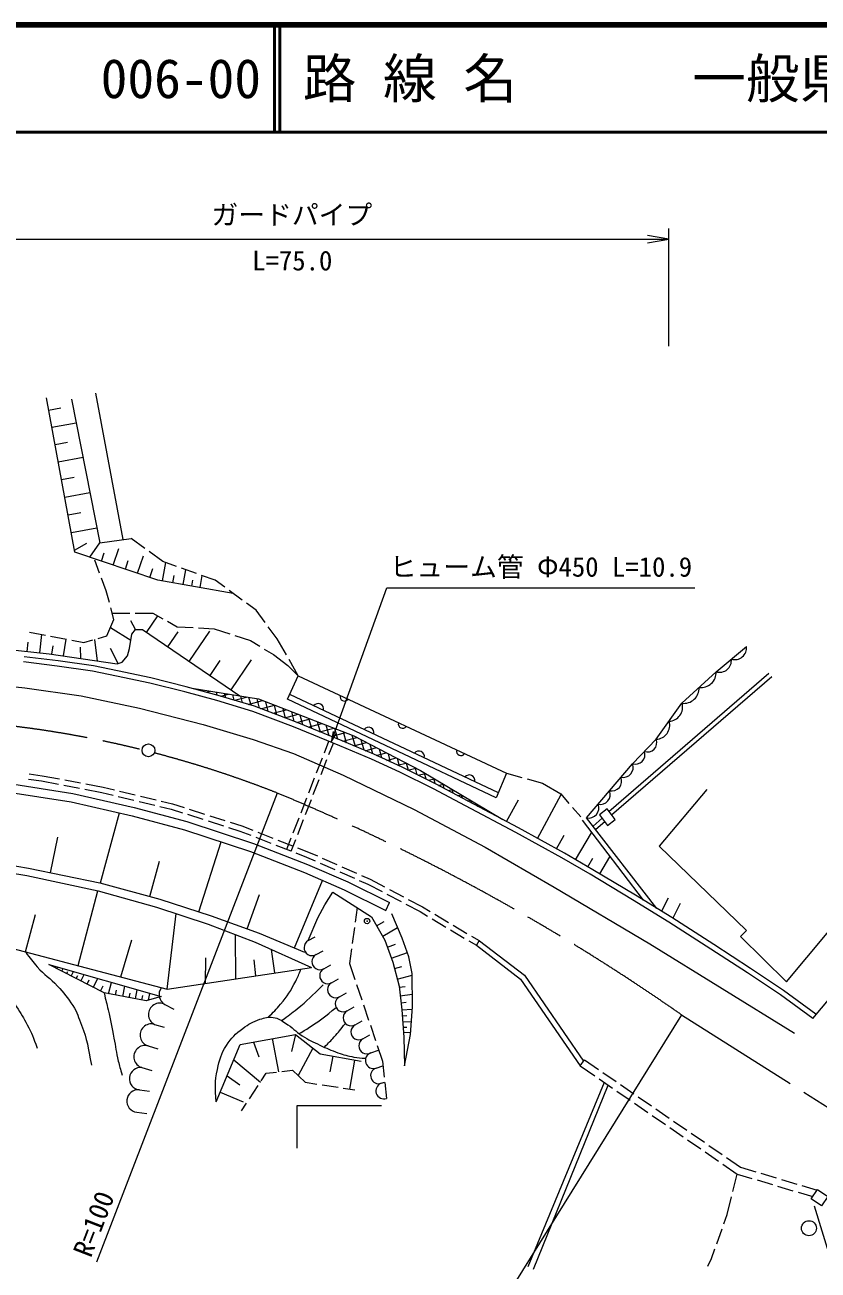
# Model space of a CAD drawing. Units: millimetres at full size, sheet at 1:1000; details may follow other scales. Extents: x 40000 to 680000, y 20000 to 380000.
# Drawn here: x 154452 to 228466, y 263778 to 380000 of the extents above; entities that cross this region are included whole.
import ezdxf
from ezdxf.enums import TextEntityAlignment as Align

# ---------------------------------------------------------------- set-up
doc = ezdxf.new("R2010")
doc.units = ezdxf.units.MM
doc.header["$LTSCALE"] = 1000
doc.header["$PDMODE"] = 32
doc.header["$PDSIZE"] = 500
doc.linetypes.add('CHAIN', pattern=[18.5, 12, -1.5, 3.5, -1.5])
for name, color, linetype, lineweight in [('M-BGD', 7, 'Continuous', 13), ('M-BMK', 2, 'CHAIN', 13), ('M-BMK-ROW', 30, 'Continuous', 13), ('M-BMK-SRVR', 3, 'Continuous', 13), ('M-STR-HTXT', 7, 'Continuous', 13), ('M-TTL', 2, 'Continuous', 140), ('M-TTL-LINE', 7, 'Continuous', 50)]:
    doc.layers.add(name, color=color, linetype=linetype, lineweight=lineweight)
doc.layers.add('M-TTL-TXT', color=7, linetype='Continuous')
doc.styles.add('ＭＳ ゴシック', font='')
doc.styles.get('ＭＳ ゴシック').set_extended_font_data('MS Gothic')

# ---------------------------------------------------------------- blocks, each defined once
blk = doc.blocks.new('open_arrow')
at = {"color": 0, "linetype": 'Continuous', "lineweight": -2}
blk.add_lwpolyline([(7.5, 1.25), (0, 0), (7.5, -1.25)], dxfattribs=at)

msp = doc.modelspace()

# ---------------------------------------------------------------- hatches: boundary and pattern name
at = {"layer": 'M-STR-HTXT'}
h = msp.add_hatch(dxfattribs=at)
h.set_pattern_fill('USER', color=256, style=0, pattern_type=2)
h.set_pattern_definition([(15, (170060, 318080), (-181.173, 676.148), []), (105, (170060, 318080), (-676.148, -181.173), [])])
h.paths.add_polyline_path([(170060, 318080), (172490, 317418), (175878, 316399), (179702, 314957), (186996, 311927), (189642, 310706), (192817, 309142), (195799, 307549), (199046, 305829), (191366, 310395), (185150, 313643), (176252, 317088)])

# ---------------------------------------------------------------- linework, layer by layer
at = {"layer": 'M-BGD'}
for p, q in [((163629, 331964), (161078, 345621)), ((156664, 344049), (157805, 344260)), ((156960, 342452), (159242, 342874)), ((157260, 340833), (158417, 341047)), ((157560, 339214), (159873, 339643)), ((157864, 337574), (159036, 337791)), ((158168, 335933), (160512, 336367)), ((158476, 334270), (159664, 334490)), ((158784, 332608), (161160, 333048)), ((159086, 330980), (160225, 331626)), ((160500, 330318), (161428, 331670)), ((165645, 331136), (164375, 332063)), ((161590, 329951), (161852, 330729)), ((162679, 329585), (163203, 331141)), ((164970, 328813), (165521, 330450)), ((167319, 329913), (166049, 330841)), ((161414, 328837), (160965, 330028)), ((163825, 329199), (164100, 330017)), ((166124, 328425), (166401, 329249)), ((167294, 328101), (167598, 329814)), ((168588, 329461), (167319, 329913)), ((170471, 328789), (169059, 329293)), ((169234, 327758), (169479, 329143)), ((162040, 327177), (161591, 328369)), ((168264, 327929), (168387, 328622)), ((170018, 327618), (170118, 328179)), ((170803, 327479), (171001, 328600)), ((172211, 328169), (170942, 328621)), ((173112, 327507), (172211, 328169)), ((162337, 326075), (162040, 327177)), ((174724, 326322), (173515, 327211)), ((162764, 324490), (162467, 325592)), ((176028, 325364), (175127, 326026)), ((162110, 322971), (162764, 324490)), ((162600, 325101), (164250, 325094)), ((164766, 323559), (164351, 324373)), ((164750, 325091), (166400, 325084)), ((165799, 323293), (166848, 324835)), ((166400, 325084), (167319, 324574)), ((167756, 324332), (168674, 323822)), ((176861, 324234), (176028, 325364)), ((154888, 323307), (156363, 323033)), ((164345, 322558), (162430, 323714)), ((167783, 321944), (168747, 323361)), ((168674, 323822), (170146, 323742)), ((169767, 320595), (171694, 323429)), ((170646, 323715), (172117, 323635)), ((172117, 323635), (173570, 323160)), ((177990, 322700), (177157, 323831)), ((154675, 321529), (154765, 322374)), ((155858, 321402), (156039, 323093)), ((156854, 322941), (158329, 322667)), ((156959, 321274), (157077, 322057)), ((158055, 321108), (158292, 322674)), ((158821, 322576), (159960, 322364)), ((159960, 322364), (160795, 322599)), ((161238, 320626), (160968, 322648)), ((161276, 322735), (162110, 322971)), ((174045, 323004), (175498, 322529)), ((175498, 322529), (176359, 322005)), ((178852, 321194), (177990, 322700)), ((159672, 320863), (159646, 321916)), ((163143, 320386), (162450, 321797)), ((176786, 321745), (177648, 321221)), ((177648, 321221), (178988, 320208)), ((171727, 319262), (172679, 320662)), ((173686, 317929), (175591, 320729)), ((178988, 320208), (179962, 319253)), ((179962, 319253), (179101, 320760)), ((208952, 306581), (223881, 319498)), ((209198, 306264), (224143, 319196)), ((198652, 308325), (179179, 317516)), ((198439, 307873), (178965, 317064)), ((182818, 311889), (183242, 312973)), ((182090, 310026), (182636, 311423)), ((154772, 309587), (155986, 309431)), ((154836, 310083), (156065, 309925)), ((155986, 309431), (157586, 309127)), ((156065, 309925), (157678, 309618)), ((158169, 309525), (159642, 309245)), ((160134, 309151), (161746, 308845)), ((181362, 308163), (181908, 309560)), ((199389, 310147), (200825, 309755)), ((201308, 309624), (202744, 309232)), ((202744, 309232), (204458, 308219)), ((158077, 309033), (159551, 308753)), ((160042, 308660), (161641, 308356)), ((161641, 308356), (162678, 308108)), ((161746, 308845), (162797, 308593)), ((163164, 307992), (164623, 307643)), ((163284, 308477), (164743, 308128)), ((165229, 308012), (166688, 307663)), ((202268, 304076), (204497, 308171)), ((204458, 308219), (205222, 307334)), ((227961, 287274), (246393, 309136)), ((165109, 307526), (166568, 307178)), ((167054, 307061), (168091, 306813)), ((167174, 307547), (168225, 307295)), ((168225, 307295), (169312, 306948)), ((180634, 306300), (181180, 307697)), ((199401, 305636), (200515, 307684)), ((205548, 306955), (206312, 306069)), ((161493, 299917), (163274, 306452)), ((168091, 306813), (169161, 306471)), ((169637, 306319), (171066, 305862)), ((169788, 306795), (171217, 306338)), ((171542, 305709), (172971, 305252)), ((171693, 306186), (173122, 305729)), ((179906, 304437), (180452, 305834)), ((206436, 305766), (212153, 298314)), ((213412, 297542), (206866, 305995)), ((207463, 305225), (208313, 305950)), ((173447, 305100), (174517, 304757)), ((173598, 305576), (174684, 305229)), ((174517, 304757), (175529, 304361)), ((174684, 305229), (175709, 304828)), ((176175, 304646), (177572, 304100)), ((205844, 302082), (207329, 304602)), ((207722, 304920), (208559, 305634)), ((156848, 300873), (157529, 304191)), ((170676, 297232), (172773, 303738)), ((175995, 304179), (177392, 303633)), ((177858, 303451), (179255, 302905)), ((178037, 303918), (179434, 303371)), ((179300, 302887), (179724, 303972)), ((204066, 303097), (204765, 304382)), ((179720, 302723), (180733, 302327)), ((179900, 303189), (180925, 302789)), ((180733, 302327), (181537, 301973)), ((180925, 302789), (181742, 302429)), ((182199, 302227), (183572, 301622)), ((206971, 301418), (207445, 302223)), ((208097, 300753), (209047, 302363)), ((166109, 298658), (167008, 301956)), ((181994, 301771), (183367, 301166)), ((184029, 301420), (185402, 300815)), ((179609, 293848), (182236, 300147)), ((183824, 300964), (185197, 300359)), ((185654, 300157), (186458, 299803)), ((185859, 300613), (186676, 300253)), ((186676, 300253), (188015, 299545)), ((159406, 292194), (161248, 299192)), ((175179, 295636), (176351, 298842)), ((186458, 299803), (187783, 299102)), ((188225, 298869), (189551, 298167)), ((188457, 299312), (189783, 298610)), ((185440, 297622), (185258, 296244)), ((188124, 297357), (188479, 298073)), ((189993, 297934), (191319, 297233)), ((190225, 298377), (191563, 297669)), ((191563, 297669), (192265, 297251)), ((214465, 298508), (213839, 297281)), ((215597, 297999), (214926, 296611)), ((154507, 293483), (155428, 296982)), ((167728, 290003), (168576, 297058)), ((191319, 297233), (192014, 296818)), ((192444, 296562), (193733, 295795)), ((192694, 296995), (193983, 296228)), ((185193, 295749), (184996, 294261)), ((187273, 295924), (187970, 296327)), ((187838, 294948), (189232, 295755)), ((194162, 295539), (195451, 294772)), ((194413, 295972), (195701, 295204)), ((163403, 291142), (164416, 294601)), ((174130, 290964), (174110, 295082)), ((180885, 294533), (181540, 294898)), ((188277, 293935), (189025, 294198)), ((195881, 294516), (196576, 294101)), ((196131, 294949), (196832, 294531)), ((196832, 294531), (196576, 294101)), ((171303, 290540), (171348, 292915)), ((177774, 291510), (177446, 293695)), ((181614, 293222), (182270, 293587)), ((184931, 293766), (184749, 292388)), ((188645, 292890), (190140, 293415)), ((157447, 291902), (157508, 292022)), ((157891, 291673), (158015, 291913)), ((176003, 291245), (175838, 292722)), ((182344, 291912), (182999, 292276)), ((184749, 292388), (185248, 290908)), ((188934, 291922), (189632, 292107)), ((158335, 291444), (158443, 291653)), ((158780, 291215), (158995, 291633)), ((159224, 290986), (159378, 291284)), ((159669, 290757), (159976, 291353)), ((160248, 290459), (160461, 290873)), ((160827, 290161), (161253, 290988)), ((162237, 289566), (162545, 290619)), ((183073, 290601), (183728, 290965)), ((189193, 290945), (190588, 291315)), ((161513, 289807), (161765, 290297)), ((162909, 289438), (163000, 289918)), ((163581, 289310), (163764, 290270)), ((164178, 289196), (164260, 289622)), ((164775, 289082), (164938, 289935)), ((165372, 288969), (165453, 289395)), ((165990, 288962), (166111, 289600)), ((183802, 289290), (184457, 289655)), ((185407, 290434), (185886, 289012)), ((189380, 290176), (189942, 290243)), ((189475, 289389), (190599, 289524)), ((167522, 288569), (168360, 288122)), ((184533, 287980), (185188, 288345)), ((186046, 288539), (186524, 287117)), ((189556, 288722), (190032, 288779)), ((189635, 288055), (190592, 288126)), ((189677, 287496), (190076, 287526)), ((166534, 286716), (167447, 286454)), ((185263, 286670), (185918, 287035)), ((186684, 286643), (187163, 285222)), ((189719, 286937), (190517, 286997)), ((189756, 286438), (190084, 286463)), ((189793, 285940), (190450, 285989)), ((175788, 285058), (176267, 283674)), ((177526, 285381), (178100, 282289)), ((179691, 285783), (179339, 284170)), ((185993, 285359), (186648, 285725)), ((187322, 284748), (187821, 283268)), ((165955, 284697), (166868, 284435)), ((181309, 284507), (179963, 281931)), ((183180, 283752), (182913, 282296)), ((186724, 284049), (187432, 284295)), ((165376, 282678), (166289, 282417)), ((173953, 283413), (176423, 281332)), ((178434, 282330), (179416, 282453)), ((179416, 282453), (180618, 281308)), ((185219, 283379), (184725, 280681)), ((187214, 282632), (187865, 282857)), ((187821, 283268), (187981, 281781)), ((206275, 282839), (206673, 283416)), ((206275, 282839), (207630, 281906)), ((206673, 283416), (207982, 282513)), ((173317, 281907), (174493, 281079)), ((176495, 281442), (176955, 282145)), ((176955, 282145), (177937, 282268)), ((180618, 281308), (181692, 281144)), ((187705, 281214), (188030, 281327)), ((188035, 281284), (188196, 279797)), ((208515, 281296), (201371, 264068)), ((208042, 281622), (209277, 280771)), ((208394, 282230), (209629, 281378)), ((165129, 280593), (166073, 280481)), ((172681, 280401), (174833, 279493)), ((175399, 279768), (176221, 281023)), ((182186, 281069), (183669, 280842)), ((184163, 280767), (185238, 280603)), ((201903, 263875), (208870, 281051)), ((209688, 280487), (210924, 279636)), ((210040, 281095), (211275, 280243)), ((174665, 278647), (175125, 279350)), ((211335, 279352), (212570, 278501)), ((211687, 279960), (212922, 279109)), ((164883, 278508), (165826, 278396)), ((212982, 278217), (214217, 277366)), ((213334, 278825), (214569, 277974)), ((214629, 277082), (215864, 276231)), ((214981, 277690), (216216, 276839)), ((216276, 275947), (217511, 275096)), ((216627, 276555), (217863, 275704)), ((217922, 274812), (219157, 273961)), ((218274, 275420), (219509, 274569)), ((219921, 274285), (221230, 273383)), ((219569, 273677), (220924, 272744)), ((221230, 273383), (222644, 272959)), ((220518, 271106), (220924, 272744)), ((220924, 272744), (222290, 272335)), ((222769, 272191), (224206, 271761)), ((223123, 272816), (224560, 272385)), ((225039, 272242), (226476, 271812)), ((224685, 271617), (226122, 271187)), ((226601, 271043), (227967, 270634)), ((226955, 271668), (228369, 271245)), ((219993, 268983), (220398, 270621)), ((219678, 268103), (219993, 268983)), ((219004, 266220), (219509, 267633)), ((218520, 264870), (218835, 265750)), ((218171, 264134), (218520, 264870))]:
    msp.add_line(p, q, dxfattribs=at)
for points in [[(173895, 326931), (166850, 328180), (159123, 330782), (156451, 345200)], [(158811, 345083), (161428, 331670), (164375, 332063)], [(218086, 308632), (213646, 303335), (221794, 295484), (221238, 294918), (225527, 290670), (244349, 313207), (230574, 325090)], [(144077, 321409), (139964, 321424), (135361, 321331), (130454, 320934), (123957, 320139), (118302, 319298), (112998, 318527), (112928, 319106), (128561, 321941), (132346, 322245), (140362, 322478), (149522, 322081), (156719, 321310), (163052, 320352), (163519, 320526), (164018, 321118), (164215, 321783), (164444, 323143), (164766, 323559), (165409, 323559), (174513, 317367)], [(206866, 305995), (211139, 311045), (213367, 313319), (215766, 316684), (218960, 319629), (221779, 321981)], [(228257, 287677), (225242, 289888), (222167, 291931), (218736, 294161), (214805, 296688), (211418, 298764), (207457, 301151), (204800, 302698), (200507, 305055), (195799, 307549), (192817, 309142), (189642, 310706), (186996, 311927), (184042, 313177), (179702, 314957), (175878, 316399), (172490, 317418), (169504, 318231), (166217, 319061), (163091, 319702), (160848, 320172), (157541, 320643), (154389, 321033)], [(227961, 287274), (224956, 289478), (221892, 291513), (218465, 293741), (214539, 296265), (211159, 298337), (207202, 300720), (204553, 302263), (200269, 304615), (195564, 307108), (192589, 308697), (189426, 310254), (186794, 311470), (183849, 312716), (179518, 314492), (175717, 315925), (172352, 316938), (169377, 317748), (166105, 318573), (162990, 319212), (160762, 319680), (157475, 320147), (154328, 320536)], [(106955, 315044), (121501, 317130), (134424, 318672), (140826, 318882), (145313, 318859), (149706, 318625), (154450, 318111), (159708, 317363), (165153, 316242), (171088, 314699), (175762, 313297), (179524, 311989), (184151, 309979), (190787, 306778), (197400, 303249), (203826, 299510), (212765, 294229), (226260, 285887)], [(178965, 317064), (179962, 319253), (199389, 310147), (198439, 307873)], [(170060, 318080), (176252, 317088), (185150, 313643), (191366, 310395), (199046, 305829)], [(112196, 306639), (117472, 307771), (122997, 308643), (129000, 309461), (133471, 309820), (137522, 309944), (141868, 309960), (146666, 309789), (152820, 309228), (158927, 308277), (164660, 306953), (169567, 305645), (175767, 303588), (180830, 301625), (184585, 300005), (188479, 298073)], [(112364, 305857), (117618, 306984), (123114, 307852), (129086, 308666), (133515, 309021), (137535, 309144), (141855, 309160), (146616, 308990), (152722, 308433), (158775, 307491), (164466, 306177), (169338, 304878), (175496, 302835), (180527, 300885), (184248, 299279), (188124, 297357)], [(148216, 302422), (154772, 301299), (161439, 299931), (167029, 298407), (171841, 296856), (176315, 295221), (180532, 293463)], [(129873, 301323), (147398, 295355), (167728, 290003), (181194, 292023)], [(148123, 301674), (154643, 300611), (161279, 299185), (166724, 297666), (171561, 296077), (175931, 294372), (181194, 292023)], [(180885, 294533), (181792, 296662), (182440, 297864), (183185, 299066), (186791, 296757), (188050, 294582), (188775, 292522), (189366, 290289), (189634, 288076), (189824, 285519), (189882, 282829), (190435, 285767), (190607, 288343), (190588, 291453), (190282, 293018), (189653, 294773), (188680, 297043)], [(196576, 294101), (200689, 290947), (206275, 282839)], [(196881, 294498), (201056, 291295), (206579, 283280)], [(172292, 279480), (174550, 284828), (179691, 285783), (181991, 283970), (185821, 283268)], [(179871, 275168), (179871, 279137), (187719, 279137)], [(228084, 269785), (231200, 259631), (230263, 256989), (229005, 254350), (227741, 252145), (226191, 249635), (223594, 245684)]]:
    msp.add_lwpolyline(points, dxfattribs=at)
for points in [[(208064, 306272), (208826, 305289), (209531, 305835), (208769, 306818)], [(156691, 292291), (167160, 289300), (165758, 288895), (161832, 289643)], [(228402, 271295), (229362, 270663), (228784, 269785), (227824, 270418)]]:
    msp.add_lwpolyline(points, close=True, dxfattribs=at)
msp.add_circle((227613, 267688), 700, dxfattribs=at)
for centre, radius, start, end in [((220695, 321848), 1093, 252.68744, 6.98594), ((219285, 320672), 1093, 252.68744, 6.98594), ((217531, 319576), 1429, 263.22918, 2.11992), ((184266, 317295), 404, 162.51449, 327.25819), ((215935, 318104), 1429, 263.22918, 2.11992), ((181814, 316148), 512, 347.41307, 142.05231), ((214501, 316318), 1317, 272.86315, 16.16193), ((213301, 314635), 1317, 272.86315, 16.16193), ((186516, 313929), 512, 347.41307, 142.05231), ((189698, 314749), 404, 162.51449, 327.25819), ((212536, 313019), 884, 251.32103, 19.86846), ((191219, 311709), 512, 347.41307, 142.05231), ((195131, 312202), 404, 162.51449, 327.25819), ((211422, 311882), 884, 251.32103, 19.86846), ((210274, 310694), 934, 257.4431, 22.08815), ((195921, 309490), 512, 347.41307, 142.05231), ((209206, 309431), 934, 257.4431, 22.08815), ((208138, 308169), 934, 257.4431, 22.08815), ((207069, 306906), 934, 257.4431, 22.08815), ((181250, 293878), 750, 119.0916, 299.0916), ((181979, 292567), 750, 119.0916, 299.0916), ((182708, 291256), 750, 119.0916, 299.0916), ((183438, 289945), 750, 119.0916, 299.0916), ((168016, 289495), 1050, 141.79591, 241.94067), ((167028, 287642), 1050, 61.94067, 241.94067), ((184167, 288635), 750, 119.1365, 299.1365), ((184898, 287325), 750, 119.1365, 299.1365), ((166244, 285706), 1050, 73.99843, 253.99843), ((185628, 286015), 750, 119.1365, 299.1365), ((186358, 284704), 750, 119.1365, 299.1365), ((165666, 283688), 1050, 73.99843, 253.99843), ((186969, 283341), 750, 109.09349, 289.09349), ((165253, 281636), 1050, 83.2521, 263.2521), ((187460, 281923), 750, 109.09349, 289.09349), ((165006, 279550), 1050, 83.2521, 263.2521), ((187950, 280506), 750, 109.09349, 289.09349)]:
    msp.add_arc(centre, radius, start, end, dxfattribs=at)
for points, knots in [([(151311, 294325), (151427, 293541), (151466, 293298), (151637, 292657), (151821, 291965), (151945, 291578), (152245, 290928), (152725, 289883), (153102, 289352), (153678, 288357), (154060, 287696), (154322, 287352), (154675, 286675), (155103, 285853), (155215, 285532), (155609, 284494)], [0, 0, 0, 0, 1, 1, 1, 2, 2, 2, 3, 3, 3, 4, 4, 4, 5, 5, 5, 5]), ([(154507, 293483), (154992, 292806), (155152, 292606), (155609, 292080), (156274, 291318), (156795, 291034), (157479, 290289), (158094, 289619), (158443, 289236), (158928, 288466), (159343, 287807), (159457, 287370), (159738, 286643), (160279, 285240), (160331, 284653), (160657, 282905)], [0, 0, 0, 0, 1, 1, 1, 2, 2, 2, 3, 3, 3, 4, 4, 4, 5, 5, 5, 5]), ([(177107, 287356), (177694, 287893), (177873, 288082), (178309, 288597), (178960, 289365), (179279, 289848), (179721, 290753), (179931, 291182), (180011, 291344), (180209, 291875)], [0, 0, 0, 0, 1, 1, 1, 2, 2, 2, 3, 3, 3, 3]), ([(161832, 289643), (162025, 288890), (162072, 288690), (162215, 288077), (162454, 287048), (162555, 286464), (162760, 285428), (162925, 284596), (162963, 284118), (163165, 283294), (163292, 282779), (163337, 282603), (163523, 281985)], [0, 0, 0, 0, 1, 1, 1, 2, 2, 2, 3, 3, 3, 4, 4, 4, 4]), ([(178385, 287070), (179096, 287573), (179293, 287728), (179854, 288177), (180856, 288977), (181163, 289308), (182278, 290390)], [0, 0, 0, 0, 1, 1, 1, 2, 2, 2, 2]), ([(180045, 285849), (180579, 286160), (180725, 286258), (181152, 286536), (182112, 287161), (182409, 287428), (183500, 288293)], [0, 0, 0, 0, 1, 1, 1, 2, 2, 2, 2]), ([(172292, 279480), (172211, 280822), (172144, 281355), (172413, 282507), (172626, 283416), (172734, 283969), (173253, 284746), (173731, 285461), (174081, 285832), (174779, 286336), (175354, 286751), (175706, 286974), (176382, 287188), (176846, 287335), (177134, 287438), (177616, 287366), (178108, 287293), (178346, 287088), (178773, 286832), (179426, 286439), (179679, 286054), (180325, 285649), (180944, 285260), (181318, 285086), (181979, 284771), (182620, 284466), (182987, 284307), (183658, 284072), (184231, 283871), (184559, 283761), (185159, 283665), (185582, 283596), (185743, 283580), (186251, 283557)], [0, 0, 0, 0, 1, 1, 1, 2, 2, 2, 3, 3, 3, 4, 4, 4, 5, 5, 5, 6, 6, 6, 7, 7, 7, 8, 8, 8, 9, 9, 9, 10, 10, 10, 11, 11, 11, 11]), ([(182392, 284571), (182839, 285028), (182960, 285155), (183308, 285544), (183735, 286021), (183867, 286191), (184359, 286803)], [0, 0, 0, 0, 1, 1, 1, 2, 2, 2, 2])]:
    msp.add_open_spline(points, degree=3, knots=knots, dxfattribs=at)
at = {"layer": 'M-BMK'}
msp.add_line((215727, 287603), (249774, 266102), dxfattribs=at)
for centre, radius, start, end in [((141324, 215275), 100000, 68.48711, 86.35065), ((101205, 123637), 200000, 55.06736, 67.42141)]:
    msp.add_arc(centre, radius, start, end, dxfattribs=at)
at = {"layer": 'M-BMK-ROW'}
msp.add_circle((186376, 296354), 250, dxfattribs=at)
msp.add_point((186376, 296354), dxfattribs=at)
at = {"layer": 'M-BMK-SRVR'}
msp.add_circle((165979, 312290), 600, dxfattribs=at)
at = {"layer": 'M-STR-HTXT'}
for p, q in [((214539, 350000), (214539, 361000)), ((144000, 360000), (214539, 360000)), ((182399, 312052), (182823, 313137)), ((181671, 310190), (182217, 311587)), ((180943, 308327), (181489, 309724)), ((177995, 308308), (161131, 264529)), ((180215, 306464), (180761, 307861)), ((179487, 304601), (180033, 305998)), ((178881, 303051), (179305, 304135)), ((215727, 287603), (193313, 251601))]:
    msp.add_line(p, q, dxfattribs=at)
msp.add_lwpolyline([(183041, 313047), (188227, 327449), (216977, 327449)], dxfattribs=at)
at = {"layer": 'M-TTL'}
msp.add_line((680000, 380000), (40000, 380000), dxfattribs=at)
at = {"layer": 'M-TTL-LINE'}
for p, q in [((177750, 380000), (177750, 370000)), ((178250, 380000), (178250, 370000)), ((40000, 370000), (680000, 370000))]:
    msp.add_line(p, q, dxfattribs=at)

# ---------------------------------------------------------------- block references
at = {"layer": 'M-STR-HTXT'}
for p, xscale, yscale, rotation in [((214539, 360000), 267, 267, 180), ((183041, 313047), 133, 133, 70.2)]:
    msp.add_blockref('open_arrow', p, dxfattribs=dict(at, xscale=xscale, yscale=yscale, rotation=rotation))

# ---------------------------------------------------------------- texts
at = {"layer": 'M-STR-HTXT', "style": 'ＭＳ ゴシック'}
msp.add_text('一般県道豊浦久野線', height=3666, dxfattribs=at).set_placement((216734, 375000), align=Align.MIDDLE_LEFT)
for s, p in [('ガードパイプ', (179363, 360811)), ('L=75.0', (179398, 356535)), ('ヒューム管 Φ450 L=10.9', (202602, 327949))]:
    msp.add_text(s, height=1833, dxfattribs=at).set_placement(p, align=Align.BOTTOM_CENTER)
msp.add_text('R=100', height=1833, rotation=68.933, dxfattribs=at).set_placement((160869, 268091), align=Align.MIDDLE_CENTER)
at = {"layer": 'M-TTL-TXT', "style": 'ＭＳ ゴシック'}
for s, p in [('006-00', (161521, 375000)), ('路 線 名', (180380, 375000))]:
    msp.add_text(s, height=3666, dxfattribs=at).set_placement(p, align=Align.MIDDLE_LEFT)

doc.saveas('drawing.dxf')
